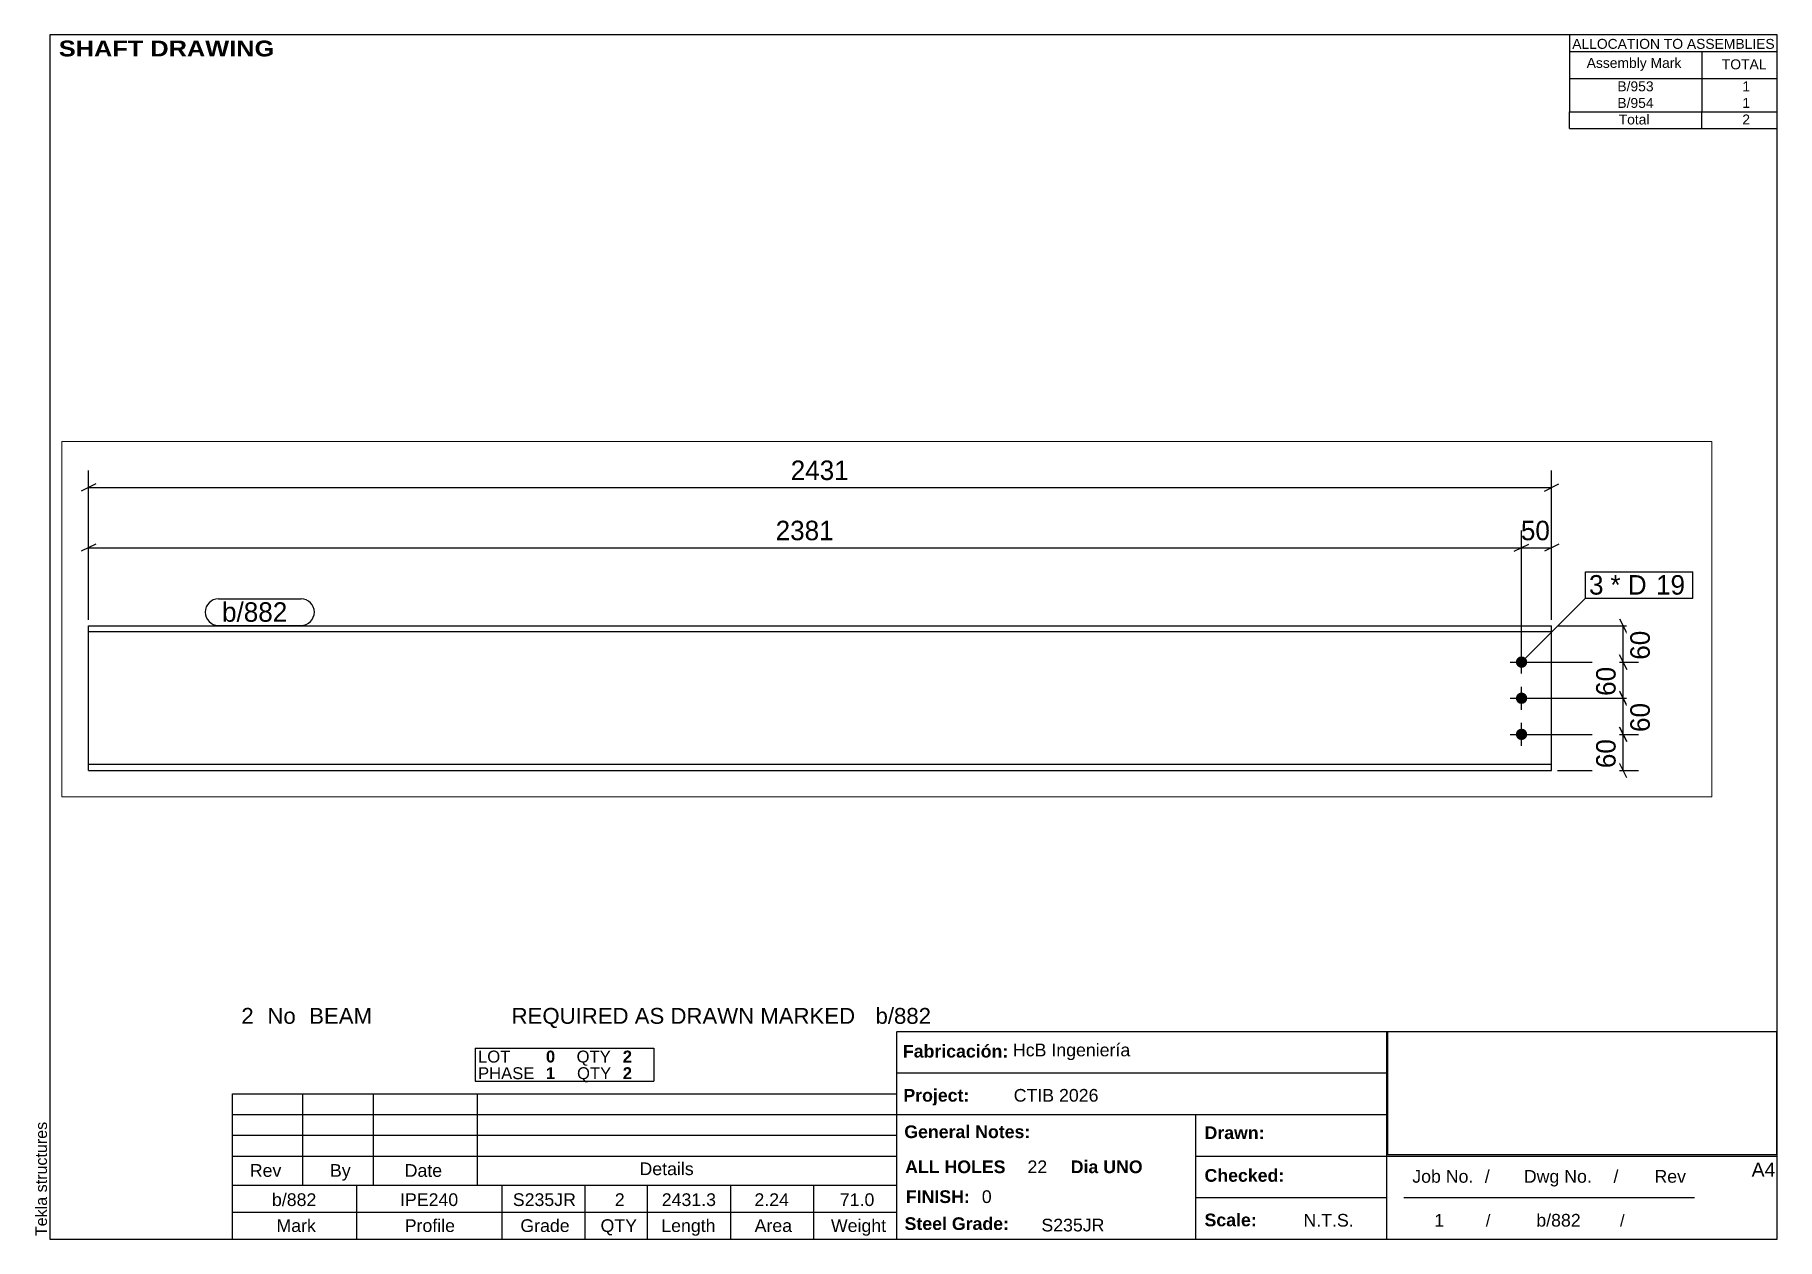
# Paper-space layout 'Layout1' of a CAD drawing. Header units: millimetres. Extents: x 2 to 292, y 5 to 205.
# The model-space entities are those that its viewports show. They can reach past a viewport. Long polylines and large blocks are cut down to what shows.
import ezdxf

# ---------------------------------------------------------------- set-up
doc = ezdxf.new("R2010")
doc.units = ezdxf.units.MM
doc.layers.add('Viewport layer', color=7, linetype='Continuous', plot=False)
doc.styles.add('Arial', font='ARIAL.TTF', dxfattribs={"height": 0.2})
doc.styles.add('Arial Black', font='ARIBLK.TTF', dxfattribs={"height": 0.2})
doc.styles.add('Arial Bold', font='ARIALBD.TTF', dxfattribs={"height": 0.2})
doc.styles.add('Comic Sans MS', font='COMIC.TTF', dxfattribs={"height": 0.2})

msp = doc.modelspace()

# ---------------------------------------------------------------- hatches: boundary and pattern name
at = {"linetype": 'Continuous'}
for points in [[(2415.8, 224, -1), (2434.8, 224, -1)], [(2415.8, 164, -1), (2434.8, 164, -1)], [(2415.8, 104, -1), (2434.8, 104, -1)]]:
    msp.add_hatch(color=3, dxfattribs=at).paths.add_polyline_path(points)

# ---------------------------------------------------------------- linework, layer by layer
at = {"color": 8, "linetype": 'Continuous'}
for p, q in [((44, 294), (44, 542.4)), ((56, 520), (32, 508)), ((44, 514), (2475.3, 514)), ((2463.3, 508), (2487.3, 520)), ((44, 294), (44, 442.4)), ((2425.3, 234), (2425.3, 442.4)), ((2475.3, 294), (2475.3, 442.4)), ((56, 420), (32, 408)), ((2413.3, 408), (2437.3, 420)), ((2425.3, 414), (2475.3, 414)), ((2487.3, 420), (2463.3, 408)), ((2588, 296), (2600, 272)), ((2485.3, 284), (2622.4, 284)), ((2594, 224), (2594, 284)), ((2600, 212), (2588, 236)), ((2435.3, 224), (2622.4, 224)), ((2600, 152), (2588, 176)), ((2435.3, 164), (2619.6, 164)), ((2600, 92), (2588, 116)), ((2435.3, 104), (2622.4, 104)), ((2485.3, 44), (2619.6, 44)), ((2600, 32), (2588, 56))]:
    msp.add_line(p, q, dxfattribs=at)
at = {"color": 7, "linetype": 'Continuous'}
for p, q in [((2709.7, 330.1), (2709.7, 374.1)), ((44, 44), (44, 284)), ((44, 284), (2475.3, 284)), ((2475.3, 274.2), (44, 274.2)), ((2475.3, 44), (2475.3, 284)), ((2475.3, 53.8), (44, 53.8)), ((44, 44), (2475.3, 44))]:
    msp.add_line(p, q, dxfattribs=at)
at = {"color": 3, "linetype": 'Continuous'}
for p, q in [((2425.3, 205), (2425.3, 243)), ((2406.3, 224), (2444.3, 224)), ((2425.3, 145), (2425.3, 183)), ((2406.3, 164), (2444.3, 164)), ((2425.3, 85), (2425.3, 123)), ((2406.3, 104), (2444.3, 104))]:
    msp.add_line(p, q, dxfattribs=at)

# ---------------------------------------------------------------- wipeouts: each hides what was drawn before it
at = {"color": 0}
msp.add_wipeout([(2563.4, 336.1), (2563.4, 368.1), (2537.4, 368.1), (2537.4, 336.1)], dxfattribs=at)

# ---------------------------------------------------------------- next in the draw order: wipeouts: each hides what was drawn before it
for points in [[(1314.7, 520), (1314.7, 564.8), (1204.5, 564.8), (1204.5, 520)], [(2482.7, 420), (2482.7, 464.8), (2417.8, 464.8), (2417.8, 420)], [(2563.4, 336.1), (2563.4, 368.1), (2537.4, 368.1), (2537.4, 336.1)], [(391.4, 291), (391.4, 323), (266, 323), (266, 291)], [(2644.8, 286.5), (2600, 286.5), (2600, 221.5), (2644.8, 221.5)]]:
    msp.add_wipeout(points, dxfattribs=at)

# ---------------------------------------------------------------- next in the draw order: linework, layer by layer
at = {"color": 8, "linetype": 'Continuous'}
for p, q in [((2475.3, 294), (2475.3, 542.4)), ((2425.3, 234), (2425.3, 442.4)), ((44, 414), (2425.3, 414)), ((2413.3, 408), (2437.3, 420)), ((2588, 236), (2600, 212)), ((2435.3, 224), (2619.6, 224)), ((2594, 164), (2594, 224))]:
    msp.add_line(p, q, dxfattribs=at)
at = {"color": 7, "linetype": 'Continuous'}
msp.add_line((2531.4, 330.1), (2531.4, 374.1), dxfattribs=at)

# ---------------------------------------------------------------- next in the draw order: texts
at = {"color": 3, "style": 'Comic Sans MS'}
for s, p in [('2431', (1210.9, 526.4)), ('50', (2424.2, 426.4))]:
    msp.add_text(s, height=32.38, dxfattribs=at).set_placement(p)
msp.add_text('60', height=32.38, rotation=90.0002, dxfattribs=at).set_placement((2638.4, 227.9))

# ---------------------------------------------------------------- next in the draw order: wipeouts: each hides what was drawn before it
at = {"color": 0}
for points in [[(2639.2, 336.1), (2639.2, 368.1), (2573, 368.1), (2573, 336.1)], [(391.4, 291), (391.4, 323), (266, 323), (266, 291)]]:
    msp.add_wipeout(points, dxfattribs=at)

# ---------------------------------------------------------------- next in the draw order: linework, layer by layer
at = {"color": 7, "linetype": 'Continuous'}
for p, q in [((260, 329), (397.4, 329)), ((260, 285), (397.4, 285))]:
    msp.add_line(p, q, dxfattribs=at)
for centre, start, end in [((260, 307), 90, 270), ((397.4, 307), 270, 90)]:
    msp.add_arc(centre, 22, start, end, dxfattribs=at)

# ---------------------------------------------------------------- next in the draw order: texts
at = {"color": 3, "style": 'Comic Sans MS'}
msp.add_text('b/882', height=32.38, dxfattribs=at).set_placement((266, 291))

# ---------------------------------------------------------------- next in the draw order: wipeouts: each hides what was drawn before it
at = {"color": 0}
for points in [[(1289.7, 420), (1289.7, 464.8), (1179.5, 464.8), (1179.5, 420)], [(2639.2, 336.1), (2639.2, 368.1), (2573, 368.1), (2573, 336.1)], [(2588, 226.5), (2543.2, 226.5), (2543.2, 161.5), (2588, 161.5)]]:
    msp.add_wipeout(points, dxfattribs=at)

# ---------------------------------------------------------------- next in the draw order: linework, layer by layer
at = {"color": 7, "linetype": 'Continuous'}
msp.add_line((2425.3, 224), (2531.4, 330.1), dxfattribs=at)
at = {"color": 8, "linetype": 'Continuous'}
for p, q in [((2588, 176), (2600, 152)), ((2435.3, 164), (2622.4, 164)), ((2594, 104), (2594, 164))]:
    msp.add_line(p, q, dxfattribs=at)

# ---------------------------------------------------------------- next in the draw order: texts
at = {"color": 3, "style": 'Comic Sans MS'}
for s, height, p in [('2381', 32.38, (1185.9, 426.4)), ('3', 32.4, (2537.4, 336.1)), ('* D', 32.38, (2573, 336.1))]:
    msp.add_text(s, height=height, dxfattribs=at).set_placement(p)
msp.add_text('60', height=32.38, rotation=90.0002, dxfattribs=at).set_placement((2581.6, 167.9))

# ---------------------------------------------------------------- next in the draw order: wipeouts: each hides what was drawn before it
at = {"color": 0}
msp.add_wipeout([(2694.1, 336.1), (2694.1, 368.1), (2648.8, 368.1), (2648.8, 336.1)], dxfattribs=at)

# ---------------------------------------------------------------- next in the draw order: wipeouts: each hides what was drawn before it
for points in [[(2694.1, 336.1), (2694.1, 368.1), (2648.8, 368.1), (2648.8, 336.1)], [(2644.8, 166.5), (2600, 166.5), (2600, 101.5), (2644.8, 101.5)]]:
    msp.add_wipeout(points, dxfattribs=at)

# ---------------------------------------------------------------- next in the draw order: linework, layer by layer
at = {"color": 7, "linetype": 'Continuous'}
for p, q in [((2531.4, 374.1), (2709.7, 374.1)), ((2531.4, 330.1), (2709.7, 330.1))]:
    msp.add_line(p, q, dxfattribs=at)
at = {"color": 8, "linetype": 'Continuous'}
for p, q in [((2588, 116), (2600, 92)), ((2435.3, 104), (2619.6, 104)), ((2594, 44), (2594, 104))]:
    msp.add_line(p, q, dxfattribs=at)

# ---------------------------------------------------------------- next in the draw order: texts
at = {"color": 3, "style": 'Comic Sans MS'}
msp.add_text('19', height=32.38, dxfattribs=at).set_placement((2648.8, 336.1))
msp.add_text('60', height=32.38, rotation=90.0002, dxfattribs=at).set_placement((2638.4, 107.9))

# ---------------------------------------------------------------- next in the draw order: wipeouts: each hides what was drawn before it
at = {"color": 0}
msp.add_wipeout([(2588, 106.5), (2543.2, 106.5), (2543.2, 41.5), (2588, 41.5)], dxfattribs=at)

# ---------------------------------------------------------------- next in the draw order: texts
at = {"color": 3, "style": 'Comic Sans MS'}
msp.add_text('60', height=32.38, rotation=90.0002, dxfattribs=at).set_placement((2581.6, 47.9))

psp = doc.layouts.get("Layout1")

# ---------------------------------------------------------------- linework, layer by layer
at = {"color": 5, "linetype": 'Continuous'}
for p, q in [((292, 205), (5, 205)), ((5, 205), (5, 5)), ((292, 5), (292, 205)), ((5, 5), (292, 5))]:
    psp.add_line(p, q, dxfattribs=at)
at = {"color": 7, "linetype": 'Continuous'}
for p, q in [((257.51, 205), (257.51, 197.75)), ((257.57, 202.24), (292, 202.24)), ((279.49, 202.24), (279.49, 197.75)), ((257.51, 197.75), (257.51, 195)), ((257.57, 197.75), (292, 197.75)), ((279.49, 197.75), (279.49, 195)), ((257.51, 195), (257.51, 192.24)), ((279.49, 195), (279.49, 192.24)), ((257.51, 189.47), (257.51, 192.23)), ((257.54, 192.23), (292, 192.23)), ((279.49, 189.47), (279.49, 192.23)), ((257.51, 189.47), (292, 189.47)), ((145.72, 5), (145.72, 39.5)), ((145.75, 39.5), (292, 39.5)), ((227.14, 5), (227.14, 39.5)), ((75.68, 36.74), (105.35, 36.74)), ((75.68, 36.74), (75.68, 33.98)), ((105.35, 36.74), (105.35, 33.98)), ((75.68, 33.98), (75.68, 31.22)), ((105.35, 33.98), (105.35, 31.22)), ((145.72, 32.6), (227.14, 32.6)), ((35.31, 13.97), (35.31, 29.15)), ((35.31, 29.15), (145.71, 29.15)), ((47.04, 13.97), (47.04, 29.15)), ((58.77, 13.97), (58.77, 29.15)), ((75.68, 31.22), (105.35, 31.22)), ((76.02, 13.97), (76.02, 29.15)), ((145.71, 13.97), (145.71, 29.15)), ((35.31, 25.7), (145.71, 25.7)), ((145.72, 25.7), (227.14, 25.7)), ((195.4, 5), (195.4, 25.7)), ((35.31, 22.25), (145.71, 22.25)), ((35.31, 18.8), (145.71, 18.8)), ((195.4, 18.8), (292, 18.8)), ((35.31, 13.96), (145.71, 13.97)), ((35.31, 9.49), (35.31, 13.96)), ((56.01, 9.49), (56.01, 13.97)), ((80.16, 9.49), (80.16, 13.97)), ((93.96, 9.49), (93.96, 13.97)), ((104.31, 9.49), (104.31, 13.97)), ((118.11, 9.49), (118.11, 13.97)), ((131.91, 9.49), (131.91, 13.97)), ((195.4, 11.9), (227.14, 11.9)), ((229.99, 11.92), (278.29, 11.92)), ((35.31, 9.48), (145.72, 9.49)), ((35.31, 5), (35.31, 9.48)), ((56.01, 5), (56.01, 9.48)), ((80.16, 5), (80.16, 9.48)), ((93.96, 5), (93.96, 9.48)), ((104.31, 5), (104.31, 9.48)), ((118.11, 5), (118.11, 9.48)), ((131.91, 5), (131.91, 9.48))]:
    psp.add_line(p, q, dxfattribs=at)
at = {"color": 2, "linetype": 'Continuous'}
for p, q in [((227.28, 39.46), (291.86, 39.46)), ((227.29, 19.02), (227.29, 39.46)), ((291.96, 19.03), (291.96, 39.47)), ((227.28, 19.03), (291.86, 19.03))]:
    psp.add_line(p, q, dxfattribs=at)

# ---------------------------------------------------------------- texts
at = {"color": 7}
for s, height, style, p in [(' SHAFT DRAWING', 2.6342, 'Arial Black', (5.3, 201.42)), ('ALLOCATION TO ASSEMBLIES', 1.6475, 'Arial', (257.95, 202.68)), ('Assembly Mark', 1.6475, 'Arial', (260.35, 199.52)), ('TOTAL', 1.648, 'Arial', (282.81, 199.28)), ('2', 2.64, 'Arial', (36.8, 40.76)), ('REQUIRED AS DRAWN MARKED', 2.636, 'Arial', (81.71, 40.76)), ('b/882', 2.636, 'Arial', (142.18, 40.76)), ('No', 2.636, 'Arial', (41.13, 40.76)), ('BEAM', 2.636, 'Arial', (48.08, 40.76)), ('b/882', 2.109, 'Arial', (41.89, 10.5)), ('IPE240', 2.109, 'Arial', (63.17, 10.5)), ('S235JR', 2.109, 'Arial', (81.91, 10.5)), ('2', 2.11, 'Arial', (98.86, 10.5)), ('2431.3', 2.109, 'Arial', (106.66, 10.5)), ('2.24', 2.109, 'Arial', (122.06, 10.5)), ('71.0', 2.109, 'Arial', (136.25, 10.5)), ('FINISH:', 2.107, 'Arial Bold', (147.22, 11)), ('0', 2.11, 'Arial', (159.84, 11))]:
    psp.add_text(s, height=height, dxfattribs=dict(at, style=style)).set_placement(p)
at = {"color": 7, "linetype": 'Continuous'}
for s, height, style, p in [('B/953', 1.648, 'Arial', (265.45, 195.63)), ('1', 1.65, 'Arial', (286.23, 195.63)), ('B/954', 1.648, 'Arial', (265.45, 192.87)), ('1', 1.65, 'Arial', (286.23, 192.87)), ('Total', 1.648, 'Arial', (265.67, 190.12)), ('2', 1.65, 'Arial', (286.21, 190.12)), ('LOT', 1.977, 'Arial', (76.13, 34.33)), ('0', 1.98, 'Arial Bold', (87.41, 34.33)), ('QTY', 1.977, 'Arial', (92.51, 34.33)), ('2', 1.98, 'Arial Bold', (100.18, 34.33)), ('Fabricación:', 2.1074, 'Arial Bold', (146.73, 35.16)), ('HcB Ingeniería', 2.1088, 'Arial', (165.02, 35.36)), ('PHASE', 1.977, 'Arial', (76.13, 31.57)), ('1', 1.98, 'Arial Bold', (87.41, 31.57)), ('QTY', 1.977, 'Arial', (92.58, 31.57)), ('2', 1.98, 'Arial Bold', (100.18, 31.57)), ('Project:', 2.107, 'Arial Bold', (146.81, 27.83)), ('CTIB 2026', 2.109, 'Arial', (165.14, 27.83)), ('General Notes:', 2.1074, 'Arial Bold', (146.96, 21.78)), ('Drawn:', 2.107, 'Arial Bold', (196.85, 21.62)), ('Rev', 2.109, 'Arial', (38.21, 15.35)), ('By', 2.109, 'Arial', (51.53, 15.35)), ('Date', 2.109, 'Arial', (63.94, 15.35)), ('Details', 2.109, 'Arial', (102.96, 15.63)), ('ALL HOLES', 2.107, 'Arial Bold', (147.1, 15.96)), ('22', 2.109, 'Arial', (167.43, 15.96)), ('Dia UNO', 2.107, 'Arial Bold', (174.62, 15.96)), ('A4', 2.307, 'Arial', (287.76, 15.38)), ('Checked:', 2.107, 'Arial Bold', (196.85, 14.53)), ('Job No.', 2.109, 'Arial', (231.37, 14.37)), ('/', 2.11, 'Arial', (243.42, 14.37)), ('Dwg No.', 2.109, 'Arial', (249.91, 14.37)), ('/', 2.11, 'Arial', (264.81, 14.37)), ('Rev', 2.109, 'Arial', (271.61, 14.37)), ('Steel Grade:', 2.1074, 'Arial Bold', (147.01, 6.52)), ('Scale:', 2.107, 'Arial Bold', (196.85, 7.13)), ('N.T.S.', 2.109, 'Arial', (213.29, 7.08)), ('1', 2.11, 'Arial', (235.04, 7.08)), ('/', 1.98, 'Arial', (243.58, 7.08)), ('b/882', 2.109, 'Arial', (251.98, 7.08)), ('/', 1.98, 'Arial', (265.88, 7.08)), ('Mark', 2.109, 'Arial', (42.64, 6.19)), ('Profile', 2.109, 'Arial', (63.95, 6.19)), ('Grade', 2.109, 'Arial', (83.16, 6.19)), ('QTY', 2.109, 'Arial', (96.49, 6.19)), ('Length', 2.109, 'Arial', (106.58, 6.19)), ('Area', 2.109, 'Arial', (122.09, 6.19)), ('Weight', 2.109, 'Arial', (134.77, 6.19)), ('S235JR', 2.109, 'Arial', (169.74, 6.28))]:
    psp.add_text(s, height=height, dxfattribs=dict(at, style=style)).set_placement(p)
at = {"color": 174, "linetype": 'Continuous', "style": 'Arial'}
psp.add_text('Tekla structures', height=1.9102, rotation=90, dxfattribs=at).set_placement((4.5, 5.5))

# ---------------------------------------------------------------- viewports
at = {"layer": 'Viewport layer', "view_target_point": (1370.84, 295.2)}
psp.add_viewport(center=(144.08, 107.95), size=(274.17, 59.04), view_center_point=(0, 0), view_height=590.4, dxfattribs=at)

doc.saveas('drawing.dxf')
